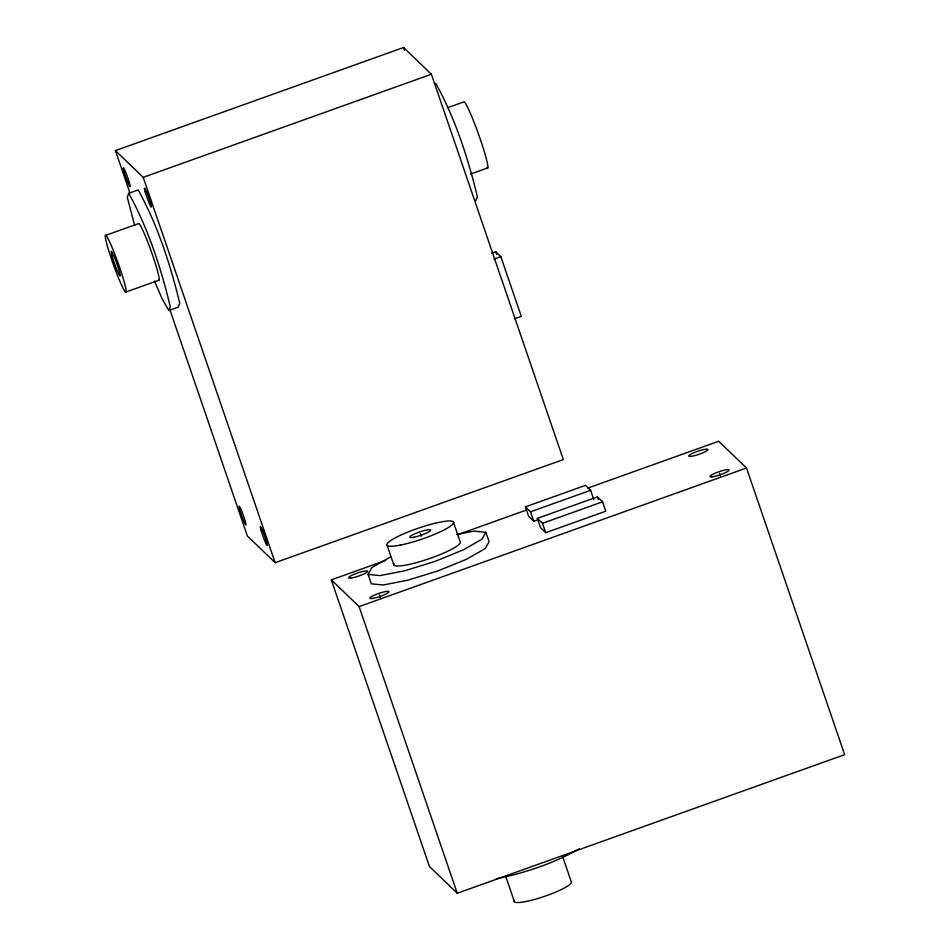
<?xml version="1.0" encoding="UTF-8"?>
<svg xmlns="http://www.w3.org/2000/svg" width="950" height="950" viewBox="0 0 950 950"><rect width="100%" height="100%" fill="white"/><g stroke="black" fill="none" stroke-linecap="round" stroke-linejoin="round"><path stroke-width="1.43" d="M154.529 281.058L162.011 298.644L168.839 310.472L178.291 307.099L179.74 303.228C170.299 264.171 157.652 225.186 138.178 189.941L128.725 193.313L127.276 197.184L134.71 225.589M168.839 310.472L170.287 306.613C160.847 267.556 148.212 228.57 128.725 193.313M475.914 200.604L477.375 196.745C467.934 157.688 455.287 118.702 435.812 83.457M456.499 534.518L473.848 531.121L485.878 532.285L489.096 541.678L485.343 548.482L466.818 559.111L438.484 570.712L407.93 580.177L383.349 584.974L371.319 583.822L368.101 574.418L371.854 567.613L390.379 556.997M485.878 532.285L482.125 539.089L463.6 549.717L435.266 561.319L404.712 570.784L380.131 575.581L368.101 574.418M579.298 848.789C553.696 863.408 525.112 872.931 496.28 878.774M129.817 192.636L115.425 150.599L403.596 47.5L431.395 74.243L563.326 459.586L275.144 562.685L247.356 535.942L169.634 308.94M115.425 150.599L143.213 177.341L431.395 74.243M447.747 107.683L463.624 102.006A35.245 2.909 70.3 0 1 478.848 135.078A35.245 2.909 70.3 0 1 486.97 167.829M105.355 235.481L138.415 223.654A30.234 2.494 70.3 0 1 151.477 252.011A30.234 2.494 70.3 0 1 158.448 280.119M126.077 291.971L159.149 280.143M470.594 174.016L487.789 167.865M491.661 253.175L495.71 251.726L500.828 256.654L521.289 316.397L514.544 318.82M494.083 259.065L500.828 256.654M537.949 519.697L533.758 521.194L528.639 516.266L525.421 506.872L585.485 485.379L590.615 490.307L593.833 499.7M587.717 488.122L718.711 441.251L746.51 467.994L844.645 754.656L457.259 893.249L429.459 866.507L331.312 579.856L385.664 560.405M458.126 534.482L526.407 510.055M525.421 506.872L530.539 511.801L590.615 490.307M537.379 518.367L597.443 496.874L602.561 501.802L605.779 511.207L545.716 532.689L540.597 527.761L537.379 518.367L542.497 523.296L545.716 532.689M542.497 523.296L602.561 501.802M331.312 579.856L359.112 606.587L746.51 467.994M719.566 473.254L720.516 476.045M597.443 496.874L598.357 499.558M495.71 251.726L496.66 254.505M403.596 47.5L404.558 50.303M530.539 511.801L533.758 521.194M453.304 521.788L460.061 541.524A35.245 5.759 -18.9 0 1 427.286 559.336A35.245 5.759 -18.9 0 1 393.846 563.623M562.756 856.888L571.199 881.553A30.234 4.94 -18.9 0 1 543.079 896.836A30.234 4.94 -18.9 0 1 514.401 900.517M420.233 533.615L421.135 536.251M505.554 875.817L514.461 901.859M387.161 545.442L393.918 565.179M379.418 594.949L380.368 597.74M359.112 606.587L457.259 893.249M143.213 177.341L275.144 562.685M712.049 476.817A10.07 1.639 -18.9 0 0 728.413 470.963A10.07 1.639 -18.9 0 0 718.236 471.972A10.07 1.639 -18.9 0 0 712.049 476.817M690.793 456.38A10.07 1.639 -18.9 0 0 707.168 450.526A10.07 1.639 -18.9 0 0 696.991 451.535A10.07 1.639 -18.9 0 0 690.793 456.38M371.901 598.512A10.07 1.639 -18.9 0 0 388.265 592.658A10.07 1.639 -18.9 0 0 378.088 593.667A10.07 1.639 -18.9 0 0 371.901 598.512M350.645 578.075A10.07 1.639 -18.9 0 0 367.009 572.221A10.07 1.639 -18.9 0 0 356.844 573.23A10.07 1.639 -18.9 0 0 350.645 578.075M413.915 537.237A11.079 1.805 -18.9 0 0 430.647 530.385A11.079 1.805 -18.9 0 0 416.136 533.223A11.079 1.805 -18.9 0 0 413.915 537.237M400.128 545.146A35.245 5.759 -18.9 0 0 453.376 523.343A35.245 5.759 -18.9 0 0 407.182 532.356A35.245 5.759 -18.9 0 0 400.128 545.146M261.024 530.195A10.07 0.831 70.3 0 0 266.998 545.395A10.07 0.831 70.3 0 0 263.328 532.404A10.07 0.831 70.3 0 0 261.024 530.195M145.184 191.841A10.07 0.831 70.3 0 0 151.157 207.041A10.07 0.831 70.3 0 0 147.476 194.049A10.07 0.831 70.3 0 0 145.184 191.841M123.927 171.404A10.07 0.831 70.3 0 0 129.912 186.604A10.07 0.831 70.3 0 0 126.231 173.612A10.07 0.831 70.3 0 0 123.927 171.404M239.78 509.746A10.07 0.831 70.3 0 0 245.753 524.958A10.07 0.831 70.3 0 0 242.072 511.967A10.07 0.831 70.3 0 0 239.78 509.746M107.433 246.299A30.234 2.494 70.3 0 0 125.376 291.947A30.234 2.494 70.3 0 0 114.332 252.938A30.234 2.494 70.3 0 0 107.433 246.299M112.124 256.179A13.086 1.081 70.3 0 0 119.902 275.951A13.086 1.081 70.3 0 0 115.116 259.053A13.086 1.081 70.3 0 0 112.124 256.179"/></g></svg>
